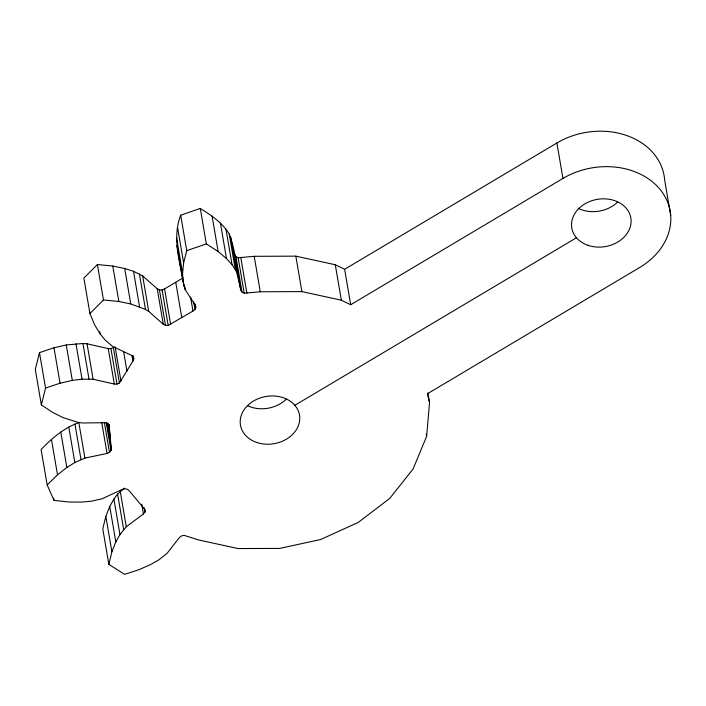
<?xml version="1.0" encoding="UTF-8"?>
<svg xmlns="http://www.w3.org/2000/svg" width="706" height="706" viewBox="0 0 706 706"><rect width="100%" height="100%" fill="white"/><g stroke="black" fill="none" stroke-linecap="round" stroke-linejoin="round"><path stroke-width="1.06" d="M124.512 488.111L117.602 494.103L113.895 499.089L109.748 506.458L105.829 516.315L102.785 528.935L108.848 564.385L124.6 574.357L139.144 569.61L150.475 564.606L158.726 559.92L167.031 553.442L179.439 537.513L181.442 535.942L184.081 535.342L198.615 539.966L238.072 548.562L279.7 548.412L320.665 539.508L358.171 522.466L389.677 498.454L413.019 469.093L426.618 436.396L429.539 402.588L427.889 392.915M108.848 564.385L111.883 551.757L115.81 541.908L119.958 534.53L126.286 526.764L143.433 513.933L144.968 512.062L145.198 509.882L129.277 490.829L127.477 489.311L124.927 488.79L122.288 489.399L102.149 498.745L91.259 501.216L81.525 502.107L69.038 502.019L54.044 500.404L47.17 484.987L57.504 474.82L66.849 467.513L74.845 462.536L84.897 458.088L107.038 453.464L109.474 452.396L111.018 450.516L111.248 448.336L109.068 424.738L107.268 423.229L104.717 422.709L82.24 422.973L78.189 422.4L63.072 417.625L52.782 412.472L41.363 404.926L45.546 388.071L60.045 383.217L72.312 380.41L82.028 379.166L93.104 379.237L114.319 384.046L117.002 384.073L119.438 382.996L132.931 361.031L133.769 358.922L133.213 356.821L131.422 355.312L112.633 346.425L105.247 340.16L100.058 333.806L94.719 324.972L89.927 313.508L103.455 299.962L118.846 301.488L130.751 303.942L145.462 309.396L148.701 311.32L163.298 324.292L165.513 325.395L168.187 325.422L192.967 311.055L194.971 309.484L195.809 307.375L195.253 305.274L185.193 289.61L182.942 280.953C179.306 259.331 172.335 236.695 180.683 215.206L200.275 208.464C211.315 215.154 222.364 222.849 229.247 234.048C236.051 251.901 236.907 271.581 240.87 290.201L242.017 292.099L244.223 293.202L260.267 291.763L301.894 291.604L341.351 300.2L350.688 304.727L562.956 178.441A69.876 55.88 -9.7 0 1 659.289 188.476A69.876 55.88 -9.7 0 1 639.662 267.495L427.395 393.78L429.539 402.588M182.942 280.953L182.58 273.107L183.622 262.959L186.746 250.656L180.683 215.206M119.438 382.996L113.375 347.555L110.939 348.623L108.256 348.596L87.05 343.787L82.92 343.504L66.258 344.969L53.991 347.767L39.483 352.621L35.3 369.476L41.363 404.926M183.181 277.829L164.569 288.904L162.133 289.972L159.45 289.945L157.244 288.842L142.647 275.878L133.505 271.316L124.688 268.492L112.792 266.047L97.393 264.521L83.873 278.067L89.927 313.508M84.897 458.088L78.843 422.647C64.025 427.836 51.803 438.355 41.107 449.545L47.17 484.987M234.816 254.751L235.954 256.649L238.16 257.761L254.213 256.313L295.84 256.154L335.288 264.759L344.625 269.286L556.893 142.991A69.876 55.88 -9.7 0 1 664.637 179.906L670.7 215.356M294.834 405.306L576.458 237.754M186.746 250.656L206.337 243.914L218.145 251.548L226.494 258.59L232.053 264.724L235.301 269.498L236.801 272.551L240.87 290.201M176.888 245.503L184.045 286.442M556.893 142.991L562.956 178.441M426.248 434.243L426.618 436.396M344.625 269.286L350.688 304.727M335.288 264.759L341.351 300.2M295.84 256.154L301.894 291.604M254.213 256.313L260.267 291.763M240.843 257.778L246.906 293.228M238.16 257.761L244.223 293.202M235.954 256.649L242.017 292.099M230.738 237.101L236.801 272.551M229.247 234.048L235.301 269.498M225.991 229.273L232.053 264.724M220.431 223.14L226.494 258.59M212.082 216.098L218.145 251.548M200.275 208.464L206.337 243.914M195.262 304.145L195.809 307.375M193.682 301.965L194.971 309.484M190.576 297.094L192.967 311.055M177.568 227.508L183.622 262.959M176.518 237.657L182.58 273.107M184.46 285.321L185.193 289.61M175.741 282.259L181.795 317.7M164.569 288.904L170.623 324.345M162.133 289.972L168.187 325.422M159.45 289.945L165.513 325.395M157.244 288.842L163.298 324.292M142.647 275.878L148.701 311.32M139.4 273.946L145.462 309.396M133.505 271.316L139.567 306.757M124.688 268.492L130.751 303.942M133.213 355.692L133.769 358.922M132.013 355.665L132.931 361.031M112.792 266.047L118.846 301.488M123.647 351.747L126.948 371.082M144.236 507.764L144.968 512.062M115.096 346.752L120.973 381.125M141.774 504.269L143.433 513.933M97.393 264.521L103.455 299.962M110.939 348.623L117.002 384.073M108.256 348.596L114.319 384.046M99.687 331.661L100.058 333.806M109.253 424.685L109.615 426.83M120.232 491.314L126.286 526.764M108.044 423.618L110.427 437.588M106.835 422.559L111.248 448.336M106.244 422.585L111.018 450.516M117.602 494.103L123.665 529.544M104.338 422.312L109.474 452.396M101.717 422.312L107.038 453.464M113.895 499.089L119.958 534.53M87.05 343.787L93.104 379.237M82.92 343.504L88.982 378.954M109.748 506.458L115.81 541.908M105.829 516.315L111.883 551.757M75.966 343.716L82.028 379.166M66.258 344.969L72.312 380.41M74.942 424.094L81.005 459.535M68.791 427.095L74.845 462.536M53.991 347.767L60.045 383.217M60.787 432.063L66.849 467.513M39.483 352.621L45.546 388.071M51.441 439.379L57.504 474.82M53.682 498.251L54.044 500.404M286.23 399.243A29.943 23.951 -9.7 0 1 247.727 405.818M617.556 202.128A29.943 23.951 -9.7 0 1 578.117 208.252M256.684 442.433A29.943 23.951 -9.7 0 0 299.723 416.822A29.943 23.951 -9.7 0 0 253.551 400.999A29.943 23.951 -9.7 0 0 256.684 442.433M588.01 245.317A29.943 23.951 -9.7 0 0 631.049 219.707A29.943 23.951 -9.7 0 0 584.868 203.884A29.943 23.951 -9.7 0 0 588.01 245.317"/></g></svg>
